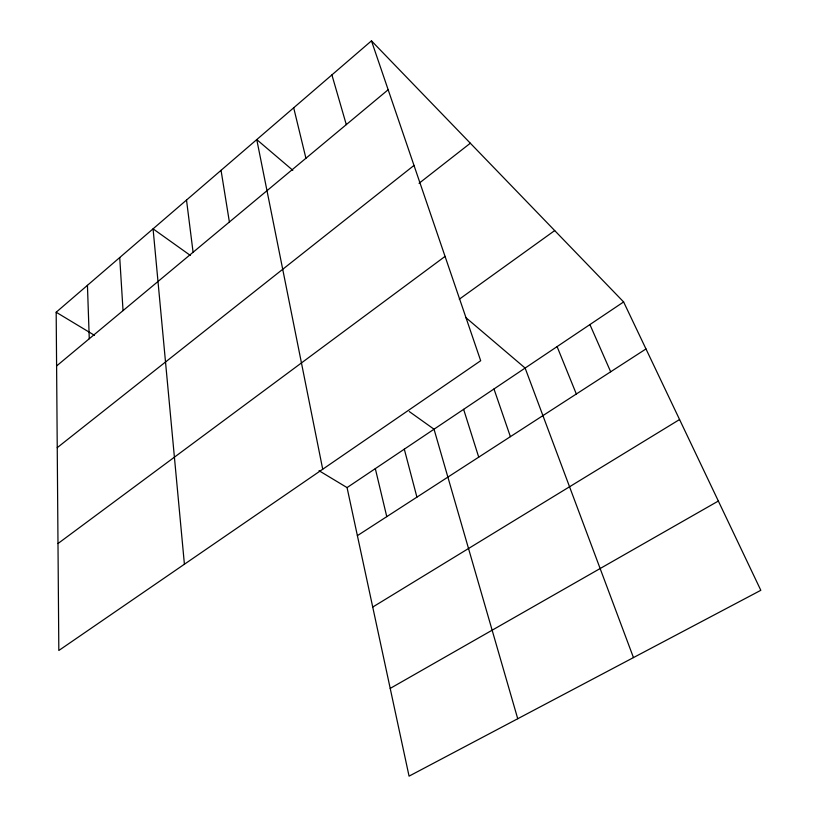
<?xml version="1.0" encoding="UTF-8"?>
<svg xmlns="http://www.w3.org/2000/svg" width="817" height="817" viewBox="0 0 817 817"><rect width="100%" height="100%" fill="white"/><g stroke="black" fill="none" stroke-linecap="round" stroke-linejoin="round"><path stroke-width="1.23" d="M371.469 40.85L480.682 360.726L58.824 650.495L56.179 312.237L371.469 40.85L623.616 301.943L760.821 590.303L409.062 776.15L347.062 487.596L319.028 470.704M56.598 365.965L388.167 89.737M57.241 447.665L414.005 165.422M419.06 183.304L470.337 143.22M57.987 543.54L445.061 256.405M459.266 299.226L554.702 230.578M347.062 487.596L623.616 301.943M357.386 535.656L645.981 348.941M372.726 607.062L679.57 419.529M390.209 688.404L718.347 501.035M56.179 312.237L94.486 335.338M190.402 255.466L153.075 228.842L184.407 564.23M409.286 411.564L434.031 429.211L517.733 718.735M292.813 170.283L256.763 139.595L322.715 469.224M465.557 317.353L525.127 368.058L633.461 657.593M589.915 324.574L610.677 371.786M557.092 346.602L576.332 393.998M493.979 388.974L510.39 436.666M463.627 409.348L478.721 457.152M331.906 74.909L346.296 124.623M404.303 449.176L416.915 497.134M293.691 107.803L305.926 158.253M375.32 468.631L386.768 516.64M221.05 170.324L229.393 222.01M186.511 200.053L193.088 252.259M119.721 257.539L123.04 310.603M87.439 285.327L89.267 338.749"/></g></svg>
